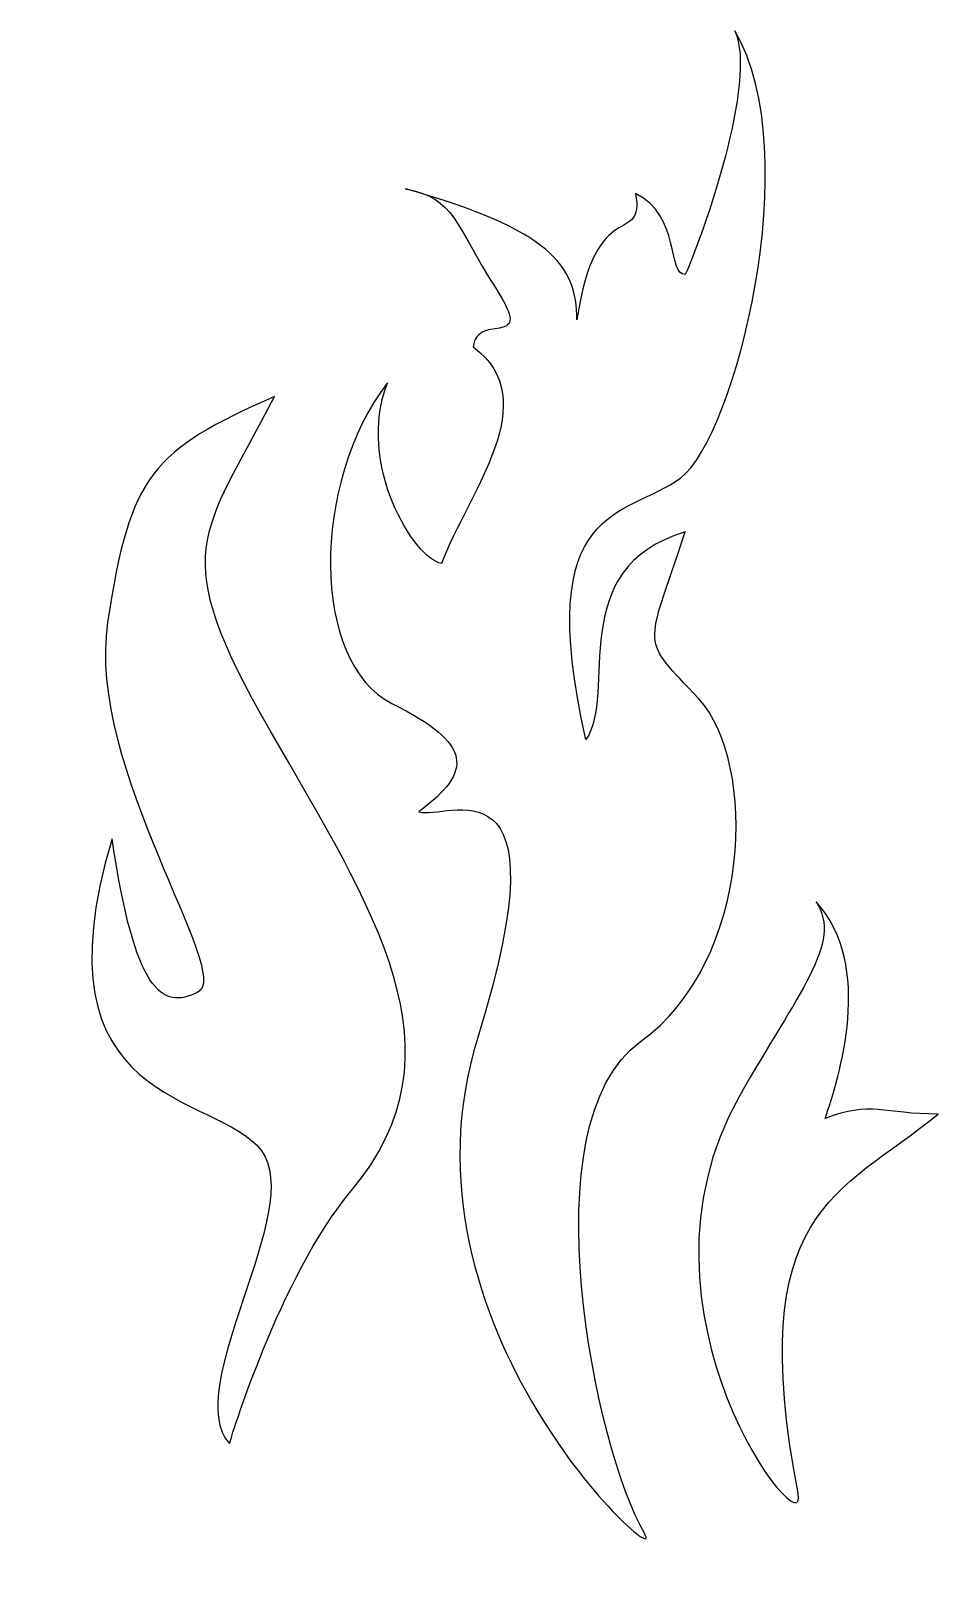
# Model space of a CAD drawing. Header units: centimetres. Extents: x -6.9 to 6, y -11.3 to 10.7.
import ezdxf

# ---------------------------------------------------------------- set-up
doc = ezdxf.new("R2010")
doc.units = ezdxf.units.CM
doc.header["$MEASUREMENT"] = 0
doc.layers.add('Camada 1', color=7, linetype='Continuous')

msp = doc.modelspace()

# ---------------------------------------------------------------- linework, layer by layer
at = {"layer": 'Camada 1'}
for points, knots in [([(1.85018, -10.67835), (2.20581, -11.29409), (-1.81636, -7.71793), (-0.53049, -3.60024), (-0.53049, -3.60024), (0.75536, 0.51744), (-0.98166, -0.51197), (-1.36813, -0.38338), (-1.36813, -0.38338), (-0.59515, 0.19561), (-0.5966, 0.58211), (-1.75389, 1.1611), (-1.75389, 1.1611), (-2.91189, 1.74011), (-2.91118, 4.31329), (-1.81781, 5.72921), (-1.81781, 5.72921), (-2.26824, 4.57121), (-1.43279, 3.21921), (-1.04631, 3.15529), (-1.04631, 3.15529), (-0.65981, 4.1847), (0.43499, 5.47203), (-0.59514, 6.2443), (-0.59514, 6.2443), (-0.53048, 6.75865), (0.30569, 6.17964), (-0.2733, 7.08049), (-0.2733, 7.08049), (-0.85231, 7.98132), (-0.85231, 8.36782), (-1.56063, 8.49641), (-1.56063, 8.49641), (0.4982, 7.91668), (0.8847, 7.40233), (0.8847, 6.63009), (0.8847, 6.63009), (1.14188, 8.43174), (1.85019, 7.6595), (1.72089, 8.43174), (1.72089, 8.43174), (2.36454, 8.1099), (2.17206, 7.27374), (2.42921, 7.27374), (2.42921, 7.27374), (2.68639, 7.85275), (3.45788, 10.03943), (3.13607, 10.74775), (3.13607, 10.74775), (4.16623, 9.01076), (3.13755, 4.957), (2.36454, 4.37799), (2.36454, 4.37799), (1.59156, 3.799), (0.23959, 4.05615), (1.01255, 0.64607), (1.01255, 0.64607), (1.46372, 1.28975), (0.69219, 3.09066), (2.42921, 3.60575), (2.42921, 3.60575), (1.8502, 1.86873), (1.78553, 2.12591), (2.62169, 1.22506), (2.62169, 1.22506), (3.45788, 0.32423), (3.3947, -2.50686), (1.7855, -3.66486), (1.7855, -3.66486), (0.17637, -4.82293), (1.14332, -9.45568), (1.85018, -10.67835)], [0, 0, 0, 0, 0.05263158, 0.05263158, 0.05263158, 0.05263158, 0.10526316, 0.10526316, 0.10526316, 0.10526316, 0.15789474, 0.15789474, 0.15789474, 0.15789474, 0.21052632, 0.21052632, 0.21052632, 0.21052632, 0.26315789, 0.26315789, 0.26315789, 0.26315789, 0.31578947, 0.31578947, 0.31578947, 0.31578947, 0.36842105, 0.36842105, 0.36842105, 0.36842105, 0.42105263, 0.42105263, 0.42105263, 0.42105263, 0.47368421, 0.47368421, 0.47368421, 0.47368421, 0.52631579, 0.52631579, 0.52631579, 0.52631579, 0.57894737, 0.57894737, 0.57894737, 0.57894737, 0.63157895, 0.63157895, 0.63157895, 0.63157895, 0.68421053, 0.68421053, 0.68421053, 0.68421053, 0.73684211, 0.73684211, 0.73684211, 0.73684211, 0.78947368, 0.78947368, 0.78947368, 0.78947368, 0.84210526, 0.84210526, 0.84210526, 0.84210526, 0.89473684, 0.89473684, 0.89473684, 0.89473684, 1, 1, 1, 1]), ([(-4.0699, -9.39101), (-4.77822, -8.61874), (-2.97508, -6.04559), (-3.61873, -5.20869), (-3.61873, -5.20869), (-4.26241, -4.37176), (-6.90022, -4.62896), (-5.74222, -0.76845), (-5.74222, -0.76845), (-5.42038, -2.95661), (-5.0339, -3.2145), (-4.51955, -2.95661), (-4.51955, -2.95661), (-4.00524, -2.69867), (-6.1214, 0.23527), (-5.80692, 2.31907), (-5.80692, 2.31907), (-5.48656, 4.44256), (-5.16327, 4.7644), (-3.42625, 5.53664), (-3.42625, 5.53664), (-4.45641, 3.54245), (-4.97076, 3.34922), (-3.49091, 0.7753), (-3.49091, 0.7753), (-2.01106, -1.79862), (-0.66423, -3.8031), (-2.33291, -5.78772), (-2.33291, -5.78772), (-3.36158, -7.01035), (-4.0699, -9.39101), (-4.0699, -9.39101)], [0, 0, 0, 0, 0.11111111, 0.11111111, 0.11111111, 0.11111111, 0.22222222, 0.22222222, 0.22222222, 0.22222222, 0.33333333, 0.33333333, 0.33333333, 0.33333333, 0.44444444, 0.44444444, 0.44444444, 0.44444444, 0.55555556, 0.55555556, 0.55555556, 0.55555556, 0.66666667, 0.66666667, 0.66666667, 0.66666667, 0.77777778, 0.77777778, 0.77777778, 0.77777778, 1, 1, 1, 1]), ([(4.03688, -10.09933), (4.2, -10.9583), (1.45928, -7.5188), (3.20069, -4.43714), (3.20069, -4.43714), (4.03688, -2.9573), (4.67908, -2.24898), (4.29403, -1.67), (4.29403, -1.67), (5.13167, -2.57083), (4.61587, -4.17997), (4.42336, -4.75898), (4.42336, -4.75898), (5.06701, -4.5018), (5.261, -4.69434), (6.0325, -4.69434), (6.0325, -4.69434), (4.61587, -5.85235), (3.2639, -6.0456), (4.03688, -10.09933)], [0, 0, 0, 0, 0.16666667, 0.16666667, 0.16666667, 0.16666667, 0.33333333, 0.33333333, 0.33333333, 0.33333333, 0.5, 0.5, 0.5, 0.5, 0.66666667, 0.66666667, 0.66666667, 0.66666667, 1, 1, 1, 1])]:
    msp.add_open_spline(points, degree=3, knots=knots, dxfattribs=at)

doc.saveas('drawing.dxf')
